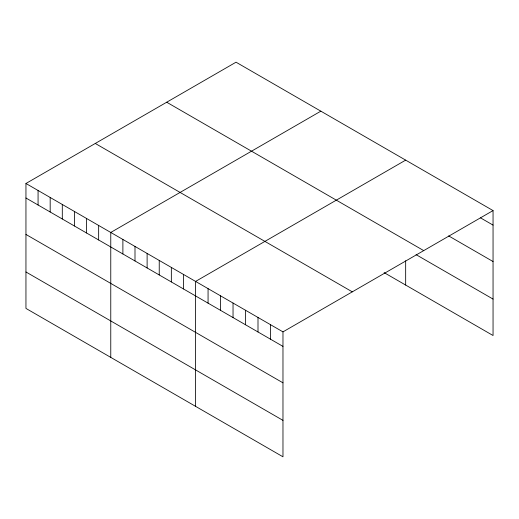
<?xml version="1.0" encoding="UTF-8"?>
<svg xmlns="http://www.w3.org/2000/svg" width="519" height="519" viewBox="0 0 519 519"><rect width="100%" height="100%" fill="white"/><g stroke="black" fill="none" stroke-linecap="round" stroke-linejoin="round"><path stroke-width="0.78" d="M25.95 183.486L282.972 331.875L282.972 456.804L25.95 308.416L25.95 183.486L236.028 62.196L493.05 210.584L493.05 335.514L384.125 272.624M320.846 111.163L110.768 232.454L110.768 357.383M405.663 160.131L195.585 281.421L195.585 406.351M282.972 331.875L493.05 210.584M480.568 217.896L493.05 225.103M448.663 235.911L493.05 261.537M166.703 102.224L423.725 250.612M416.063 254.634L493.05 299.08M95.275 143.458L352.297 291.847M25.95 198.005L282.972 346.394M25.95 234.439L282.972 382.827M25.95 271.975L282.972 420.371M405.663 260.772L405.663 285.061M270.49 324.667L270.49 339.186M258.001 317.459L258.001 331.978M245.519 310.252L245.519 324.771M233.037 303.044L233.037 317.563M220.549 295.836L220.549 310.356M208.067 288.629L208.067 303.148M183.467 274.428L183.467 288.947M171.348 267.428L171.348 281.947M159.236 260.434L159.236 274.953M147.117 253.441L147.117 267.96M134.998 246.441L134.998 260.96M122.886 239.447L122.886 253.966M98.649 225.454L98.649 239.973M86.537 218.46L86.537 232.979M74.418 211.467L74.418 225.986M62.299 204.473L62.299 218.986M50.181 197.473L50.181 211.992M38.069 190.479L38.069 204.999"/></g></svg>
